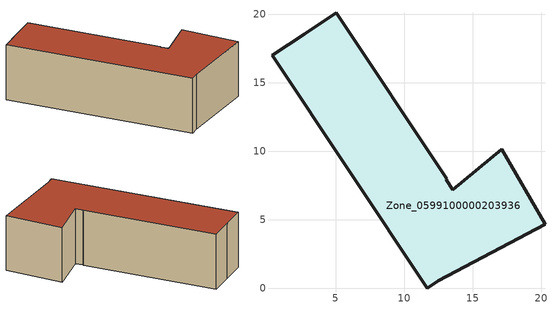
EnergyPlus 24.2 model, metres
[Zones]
Zone_0599100000203936
 floor ground (C_G): 13.12,7.97 13.06,7.92 13.56,7.19 17.13,10.15 20.29,4.65 12.49,0.54 11.68,0 0.34,17.01 2.69,18.56 5.03,20.11 z0
 wall outside (C_F): 11.68,0 12.49,0.54 20.29,4.65 17.13,10.15 13.56,7.19 13.06,7.92 13.12,7.97 5.03,20.11 2.69,18.56 0.34,17.01 11.68,0 z0:6.15
 roof outside (C_R): 13.06,7.92 13.12,7.97 5.03,20.11 2.69,18.56 0.34,17.01 11.68,0 12.49,0.54 20.29,4.65 17.13,10.15 13.56,7.19 z6.15
[BUILDING]
Pand.0599100000203936: North Axis=0; Terrain=City; Loads Convergence Tolerance Value=0.04; Temperature Convergence Tolerance Value=0.4; Solar Distribution=FullExterior; Maximum Number of Warmup Days=25; Minimum Number of Warmup Days=1
[Site:Location]
Rotterdam.The.Hague.AP_ZH_NLD Design_Conditions: Latitude=51.96; Longitude=4.45; Time Zone=1; Elevation=-4.5
[SITE:GROUNDTEMPERATURE:BUILDINGSURFACE]
18, 18, 18, 18, 18, 18, 18, 18, 18, 18, 18, 18
[MATERIAL] Thermal Absorptance=0.9; Solar Absorptance=0.7; Visible Absorptance=0.7
Name | Roughness | Thickness | Conductivity | Density | Specific Heat
G.TC.1946 | MediumSmooth | 0.15 | 1 | 540 | 1210
F.TC.1946 | Rough | 0.3 | 0.857143 | 1920 | 840
R.TC.1946 | MediumRough | 0.2 | 0.909091 | 1500 | 1000
[CONSTRUCTION]
C_G: G.TC.1946
C_F: F.TC.1946
C_R: R.TC.1946
[ZONE]
Zone_0599100000203936: Type=1; Multiplier=1; Ceiling Height=Autocalculate; Volume=Autocalculate; Floor Area=autocalculate; Part of Total Floor Area=Yes
[ZONEINFILTRATION:DESIGNFLOWRATE]
Infil_Zone_0599100000203936: Zone or ZoneList or Space or SpaceList=Zone_0599100000203936; Schedule=AlwaysOn; Design Flow Rate Calculation Method=Flow/Area; Flow Rate per Floor Area=0.003; Constant Term Coefficient=1; Temperature Term Coefficient=0; Velocity Term Coefficient=0; Velocity Squared Term Coefficient=0
[HVACTEMPLATE:ZONE:IDEALLOADSAIRSYSTEM]
Zone_0599100000203936: Maximum Heating Supply Air Temperature=50; Minimum Cooling Supply Air Temperature=13; Maximum Heating Supply Air Humidity Ratio=0.0156; Minimum Cooling Supply Air Humidity Ratio=0.0077; Heating Limit=NoLimit; Cooling Limit=NoLimit; Dehumidification Control Type=ConstantSensibleHeatRatio; Cooling Sensible Heat Ratio=0.7; Dehumidification Setpoint=60; Humidification Control Type=None; Humidification Setpoint=30; Outdoor Air Method=None; Outdoor Air Flow Rate per Person=0.00944; Outdoor Air Flow Rate per Zone Floor Area=0; Outdoor Air Flow Rate per Zone=0; Demand Controlled Ventilation Type=None; Outdoor Air Economizer Type=NoEconomizer; Heat Recovery Type=None; Sensible Heat Recovery Effectiveness=0.7; Latent Heat Recovery Effectiveness=0.65
[ZONECONTROL:THERMOSTAT]
ThermostatControl_Zone_0599100000203936: Zone or ZoneList=Zone_0599100000203936; Control Type Schedule=DualSetpointControlType; Control 1=Thermostat_Zone_0599100000203936; Temperature Difference Between Cutout And Setpoint=0
[THERMOSTATSETPOINT:DUALSETPOINT]
Thermostat_Zone_0599100000203936: Heating Setpoint Temperature Schedule=HeatingSetpoint_Zone_0599100000203936; Cooling Setpoint Temperature Schedule=CoolingSetpoint_Zone_0599100000203936
[SCHEDULE:COMPACT]
HeatingSetpoint_Zone_0599100000203936: Through: 12/31, For: AllDays, Until: 24:00, 21
CoolingSetpoint_Zone_0599100000203936: Through: 12/31, For: AllDays, Until: 24:00, 24
DualSetpointControlType: Through: 12/31, For: AllDays, Until: 24:00, 4
AlwaysOn: Through: 12/31, For: AllDays, Until: 24:00, 1
